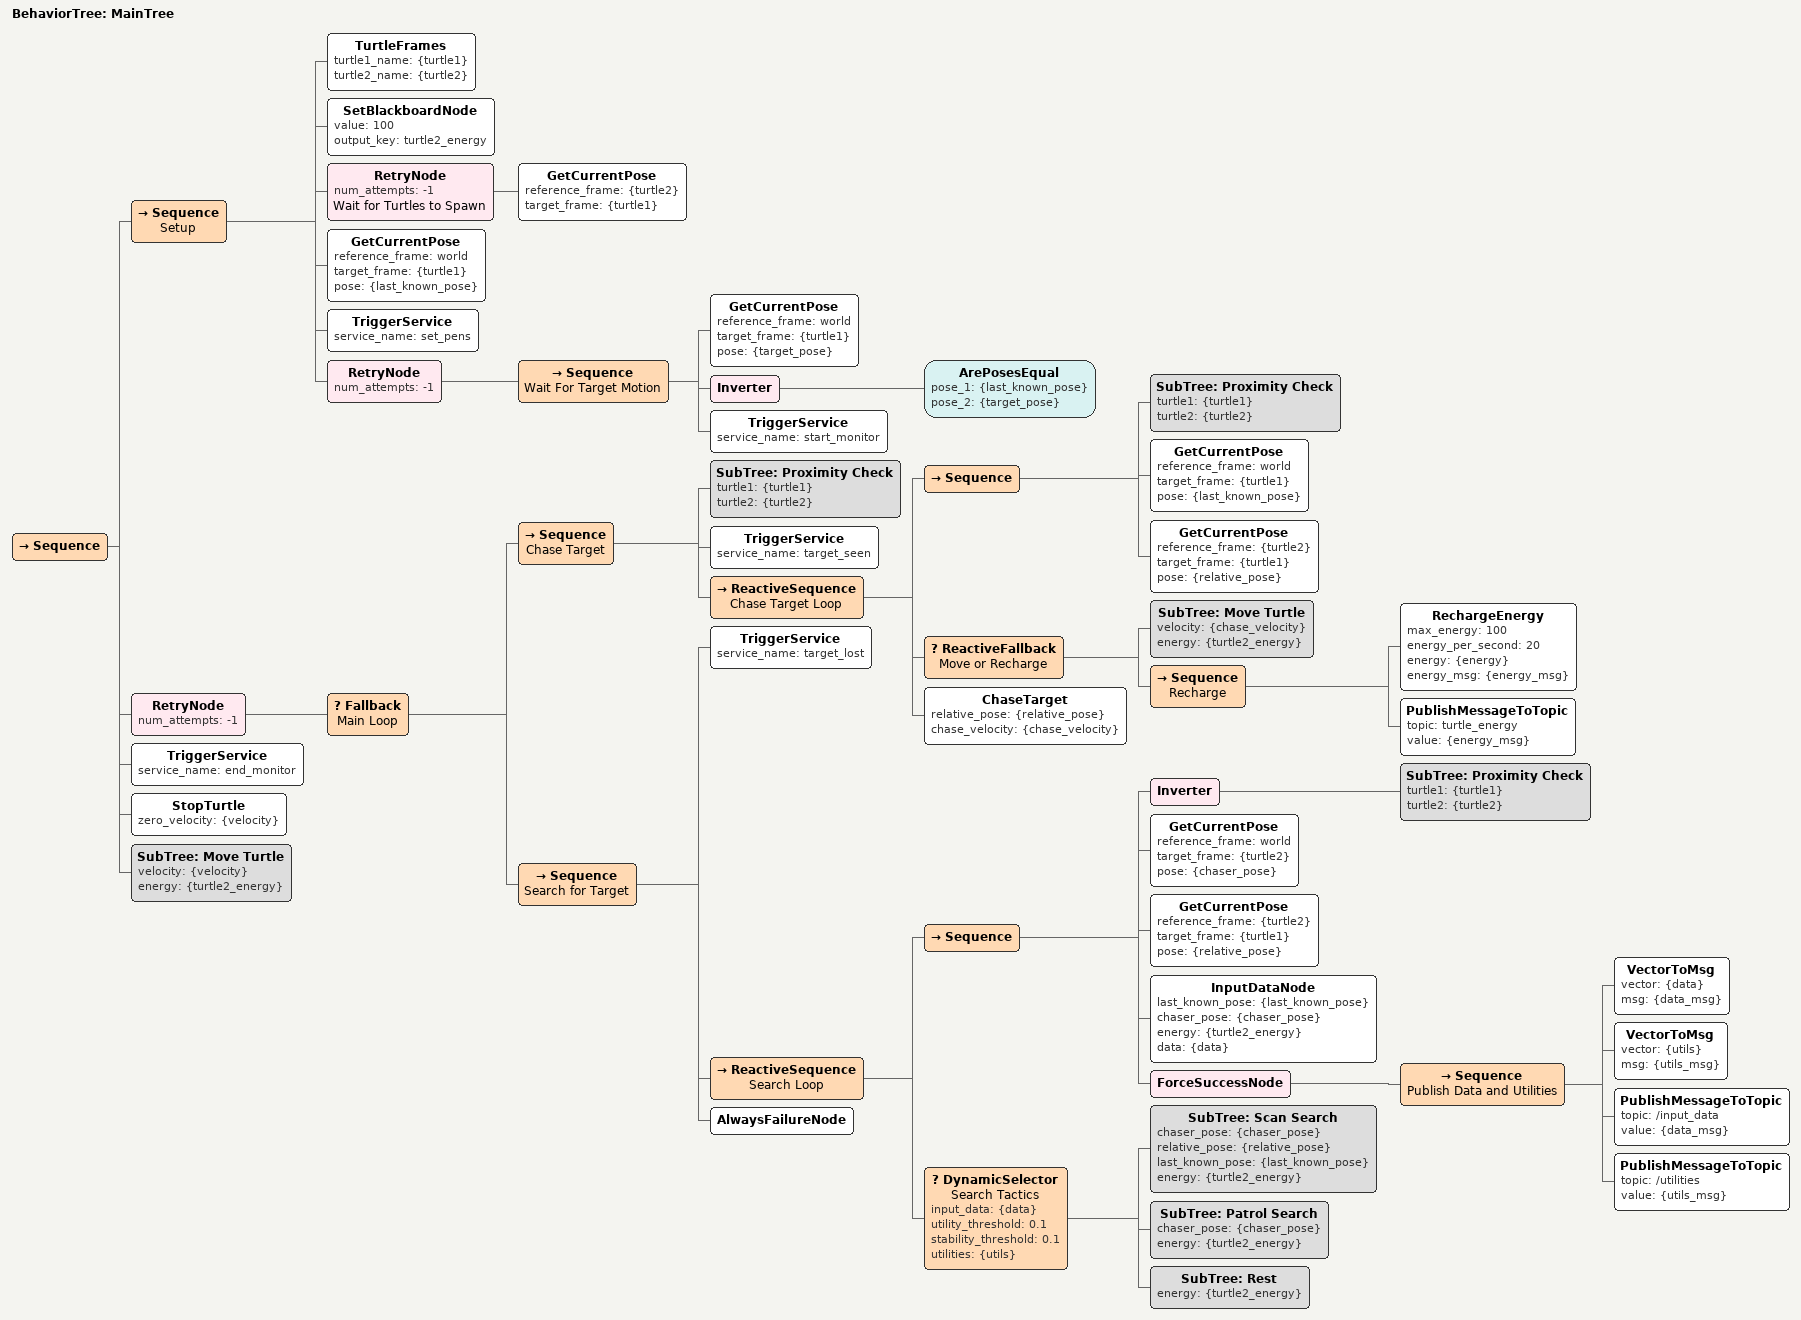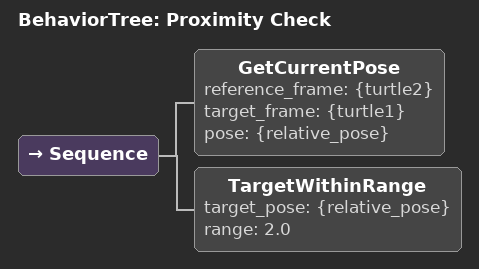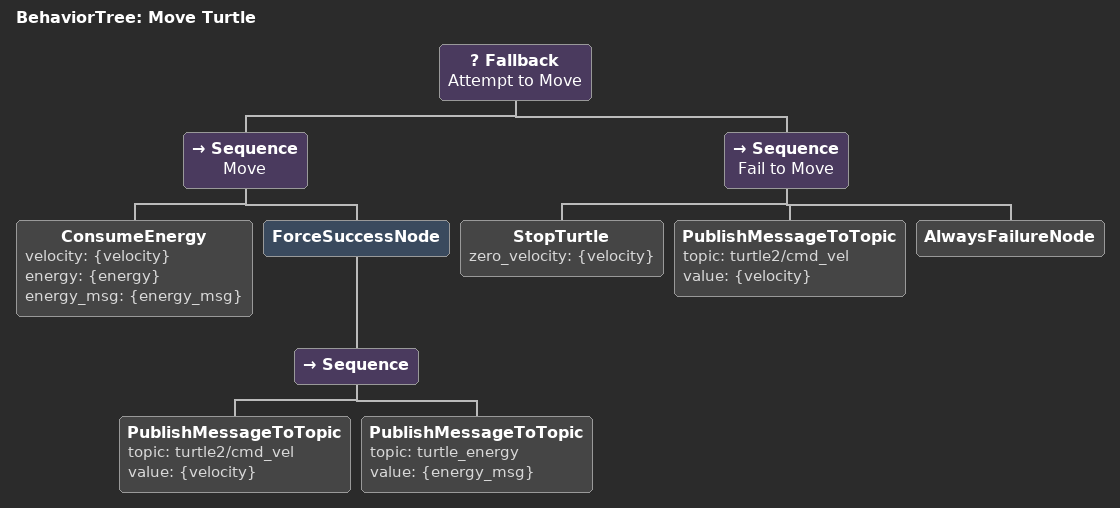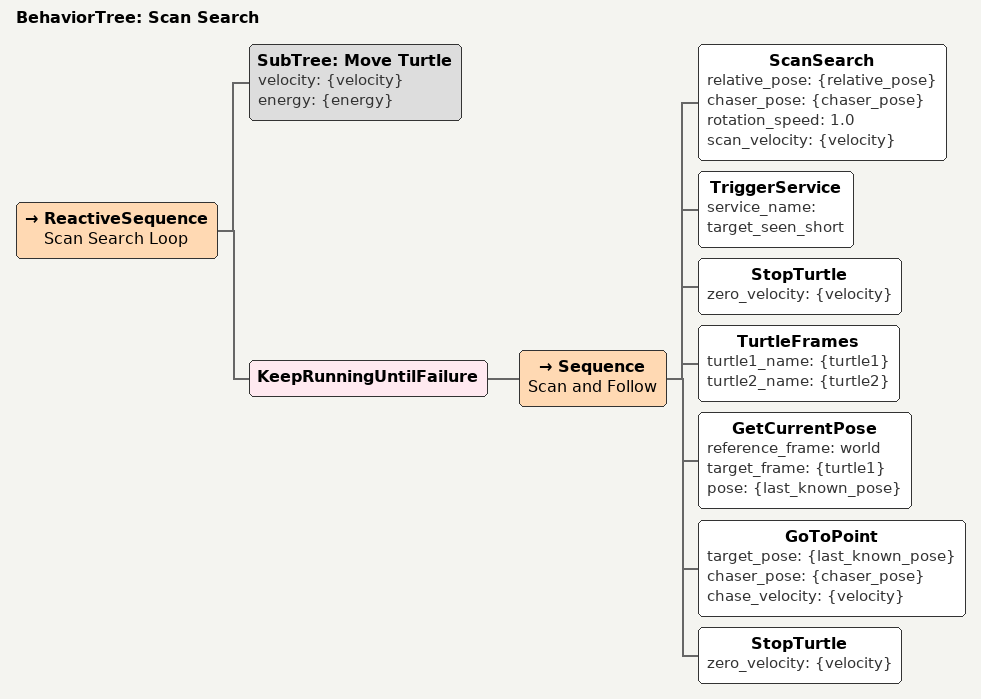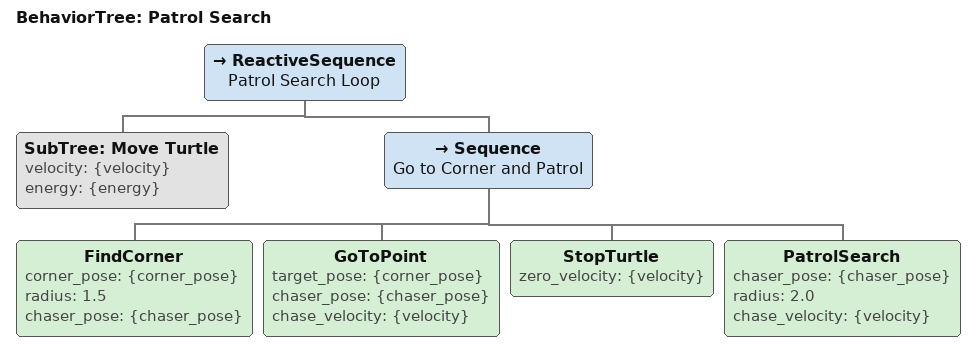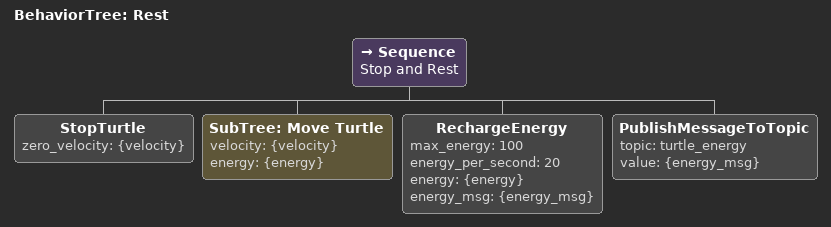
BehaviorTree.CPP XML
<?xml version="1.0" encoding="UTF-8"?>
<root BTCPP_format="4" main_tree_to_execute="MainTree">
  <BehaviorTree ID="MainTree">
    <Sequence>
      <Sequence name="Setup">
        <TurtleFrames turtle1_name="{turtle1}" turtle2_name="{turtle2}"/>
        <SetBlackboardNode value="100" output_key="turtle2_energy"/>
        <RetryNode num_attempts="-1" name="Wait for Turtles to Spawn">
          <GetCurrentPose reference_frame="{turtle2}" target_frame="{turtle1}"/>
        </RetryNode>
        <GetCurrentPose reference_frame="world" target_frame="{turtle1}" pose="{last_known_pose}"/>
        <TriggerService service_name="set_pens"/>
        <RetryNode num_attempts="-1">
          <Sequence name="Wait For Target Motion">
            <GetCurrentPose reference_frame="world" target_frame="{turtle1}" pose="{target_pose}"/>
            <Inverter>
              <ArePosesEqual pose_1="{last_known_pose}" pose_2="{target_pose}"/>
            </Inverter>
            <TriggerService service_name="start_monitor"/>
          </Sequence>
        </RetryNode>
      </Sequence>
      <RetryNode num_attempts="-1">
        <Fallback name="Main Loop">
          <Sequence name="Chase Target">
            <SubTree ID="Proximity Check" turtle1="{turtle1}" turtle2="{turtle2}"/>
            <TriggerService service_name="target_seen"/>
            <ReactiveSequence name="Chase Target Loop">
              <Sequence>
                <SubTree ID="Proximity Check" turtle1="{turtle1}" turtle2="{turtle2}"/>
                <GetCurrentPose reference_frame="world" target_frame="{turtle1}" pose="{last_known_pose}"/>
                <GetCurrentPose reference_frame="{turtle2}" target_frame="{turtle1}" pose="{relative_pose}"/>
              </Sequence>
              <ReactiveFallback name="Move or Recharge">
                <SubTree ID="Move Turtle" velocity="{chase_velocity}" energy="{turtle2_energy}"/>
                <Sequence name="Recharge">
                  <RechargeEnergy max_energy="100" energy_per_second = "20" energy="{energy}" energy_msg="{energy_msg}"/>
                  <PublishMessageToTopic topic="turtle_energy" value="{energy_msg}"/>
                </Sequence>
              </ReactiveFallback>
              <ChaseTarget relative_pose="{relative_pose}" chase_velocity="{chase_velocity}"/>
            </ReactiveSequence>
          </Sequence>
          <Sequence name="Search for Target">
            <TriggerService service_name="target_lost"/>
            <ReactiveSequence name="Search Loop">
              <Sequence>
                <Inverter>
                  <SubTree ID="Proximity Check" turtle1="{turtle1}" turtle2="{turtle2}"/>
                </Inverter>
                <GetCurrentPose reference_frame="world" target_frame="{turtle2}" pose="{chaser_pose}"/>
                <GetCurrentPose reference_frame="{turtle2}" target_frame="{turtle1}" pose="{relative_pose}"/>
                <InputDataNode last_known_pose="{last_known_pose}" chaser_pose="{chaser_pose}" energy="{turtle2_energy}" data="{data}"/>
                <ForceSuccessNode>
                  <Sequence name="Publish Data and Utilities">
                    <VectorToMsg vector="{data}" msg="{data_msg}"/>
                    <VectorToMsg vector="{utils}" msg="{utils_msg}"/>
                    <PublishMessageToTopic topic="/input_data" value="{data_msg}"/>
                    <PublishMessageToTopic topic="/utilities" value="{utils_msg}"/>
                  </Sequence>
                </ForceSuccessNode>
              </Sequence>
              <DynamicSelector name="Search Tactics" input_data="{data}" utility_threshold="0.1" stability_threshold = "0.1" utilities="{utils}">
                <SubTree ID="Scan Search" chaser_pose="{chaser_pose}" relative_pose="{relative_pose}" last_known_pose="{last_known_pose}" energy="{turtle2_energy}"/>
                <SubTree ID="Patrol Search" chaser_pose="{chaser_pose}" energy="{turtle2_energy}"/>
                <SubTree ID="Rest" energy="{turtle2_energy}"/>
              </DynamicSelector>
            </ReactiveSequence>
            <AlwaysFailureNode/>
          </Sequence>
        </Fallback>
      </RetryNode>
      <TriggerService service_name="end_monitor"/>
      <StopTurtle zero_velocity="{velocity}"/>
      <SubTree ID="Move Turtle" velocity="{velocity}" energy="{turtle2_energy}"/>
    </Sequence>
  </BehaviorTree>

  <BehaviorTree ID="Proximity Check">
    <!--
      Input ports: turtle1, turtle2
    -->
    <Sequence>
      <GetCurrentPose reference_frame="{turtle2}" target_frame="{turtle1}" pose="{relative_pose}"/>
      <TargetWithinRange target_pose="{relative_pose}" range="2.0"/>
    </Sequence>
  </BehaviorTree>

  <BehaviorTree ID="Move Turtle">
    <!--
    Bidirectional ports: velocity, energy
    -->
    <Fallback name="Attempt to Move">
      <Sequence name="Move">
        <ConsumeEnergy velocity="{velocity}" energy="{energy}" energy_msg="{energy_msg}"/>
        <ForceSuccessNode>
          <Sequence>
            <PublishMessageToTopic topic="turtle2/cmd_vel" value="{velocity}"/>
            <PublishMessageToTopic topic="turtle_energy" value="{energy_msg}"/>
          </Sequence>
        </ForceSuccessNode>
      </Sequence>
      <Sequence name="Fail to Move">
        <StopTurtle zero_velocity="{velocity}"/>
        <PublishMessageToTopic topic="turtle2/cmd_vel" value="{velocity}"/>
        <AlwaysFailureNode/>
      </Sequence>
    </Fallback>
  </BehaviorTree>

  <BehaviorTree ID="Scan Search">
    <!--
    Input Ports: chaser_pose, relative_pose
    Bidirectional Ports: last_known_pose, energy
    -->
    <ReactiveSequence name="Scan Search Loop">
      <SubTree ID="Move Turtle" velocity="{velocity}" energy="{energy}"/>
      <KeepRunningUntilFailure>
        <Sequence name="Scan and Follow">
          <ScanSearch relative_pose="{relative_pose}" chaser_pose="{chaser_pose}" rotation_speed="1.0" scan_velocity="{velocity}"/>
          <TriggerService service_name="target_seen_short"/>
          <StopTurtle zero_velocity="{velocity}"/>
          <TurtleFrames turtle1_name="{turtle1}" turtle2_name="{turtle2}"/>
          <GetCurrentPose reference_frame="world" target_frame="{turtle1}" pose="{last_known_pose}"/>
          <GoToPoint target_pose="{last_known_pose}" chaser_pose="{chaser_pose}" chase_velocity="{velocity}"/>
          <StopTurtle zero_velocity="{velocity}"/>
        </Sequence>
      </KeepRunningUntilFailure>
    </ReactiveSequence>
  </BehaviorTree>

  <BehaviorTree ID="Patrol Search">
    <!--
    Input Port: chaser_pose
    Bidirectional Port: energy
    -->
    <ReactiveSequence name="Patrol Search Loop">
      <SubTree ID="Move Turtle" velocity="{velocity}" energy="{energy}"/>
      <Sequence name="Go to Corner and Patrol">
        <FindCorner corner_pose="{corner_pose}" radius="1.5" chaser_pose="{chaser_pose}"/>
        <GoToPoint target_pose="{corner_pose}" chaser_pose="{chaser_pose}" chase_velocity="{velocity}"/>
        <StopTurtle zero_velocity="{velocity}"/>
        <PatrolSearch chaser_pose="{chaser_pose}" radius="2.0" chase_velocity="{velocity}"/>
      </Sequence>
    </ReactiveSequence>
  </BehaviorTree>

  <BehaviorTree ID="Rest">
    <!--
    Bidirectional Port: energy
    -->
    <Sequence name="Stop and Rest">
      <StopTurtle zero_velocity="{velocity}"/>
      <SubTree ID="Move Turtle" velocity="{velocity}" energy="{energy}"/>
      <RechargeEnergy max_energy="100" energy_per_second = "20" energy="{energy}" energy_msg="{energy_msg}"/>
      <PublishMessageToTopic topic="turtle_energy" value="{energy_msg}"/>
    </Sequence>
  </BehaviorTree>

</root>
